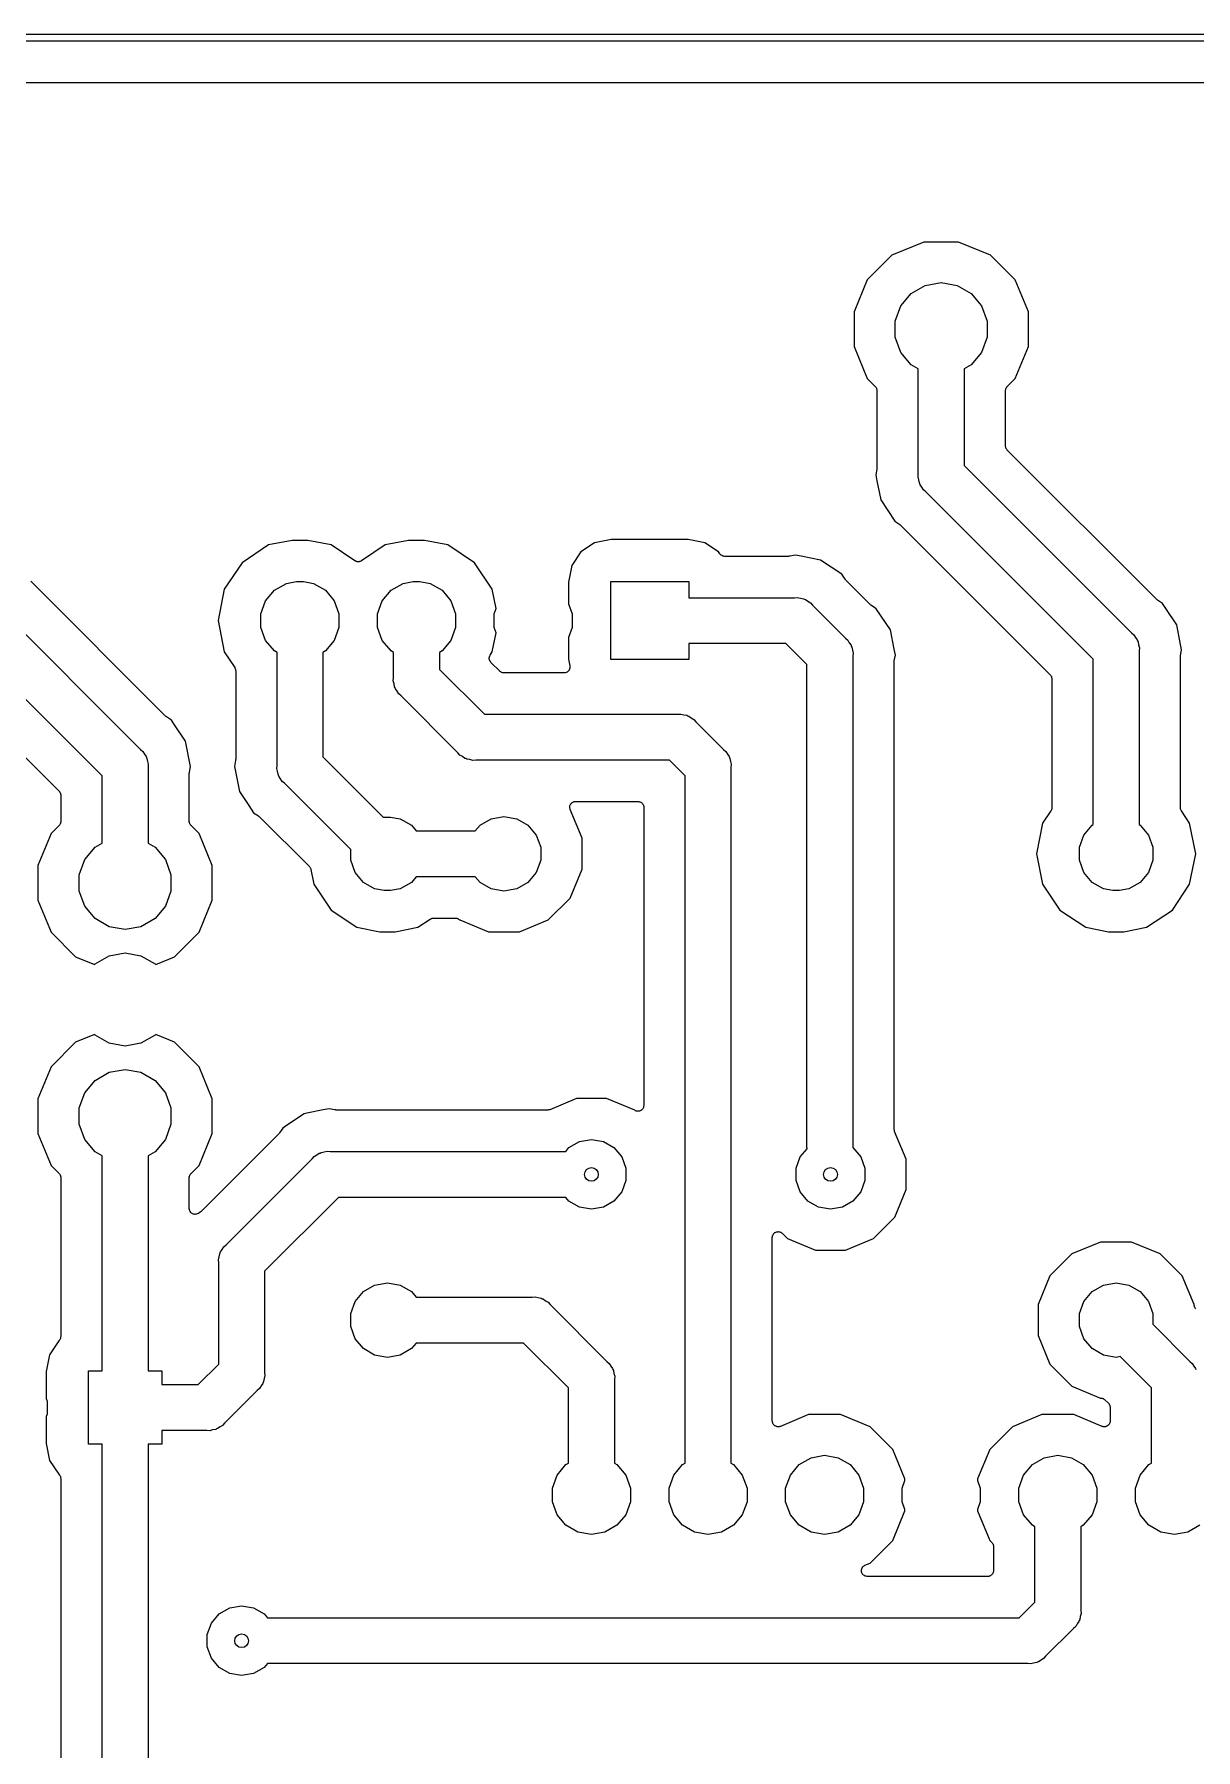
# Model space of a CAD drawing. Extents: x 110 to 212, y -130 to 15.
# Drawn here: x 159.31 to 184.61, y -21.91 to 15.46 of the extents above; entities that cross this region are included whole.
import ezdxf

# ---------------------------------------------------------------- set-up
doc = ezdxf.new("R2010")
doc.units = 0
doc.header["$MEASUREMENT"] = 0
doc.layers.add('BLACK', color=7, linetype='CONTINUOUS')

msp = doc.modelspace()

# ---------------------------------------------------------------- linework, layer by layer
at = {"layer": 'BLACK', "linetype": 'Continuous'}
for p, q in [((110.484, 15.464), (212.025, 15.464)), ((211.991, 15.314), (110.566, 15.314)), ((116.082, 14.414), (210.964, 14.414)), ((178.693, 10.939), (177.995, 10.65)), ((179.449, 10.939), (178.693, 10.939)), ((180.147, 10.65), (179.449, 10.939)), ((177.995, 10.65), (177.46, 10.116)), ((180.682, 10.116), (180.147, 10.65)), ((177.46, 10.116), (177.171, 9.417)), ((180.971, 9.417), (180.682, 10.116)), ((178.192, 9.547), (178.418, 9.817)), ((178.418, 9.817), (178.724, 9.994)), ((178.724, 9.994), (179.071, 10.055)), ((179.071, 10.055), (179.418, 9.994)), ((179.418, 9.994), (179.724, 9.817)), ((179.724, 9.817), (179.95, 9.547)), ((177.171, 9.417), (177.171, 8.662)), ((178.071, 9.216), (178.192, 9.547)), ((179.95, 9.547), (180.071, 9.216)), ((180.971, 8.662), (180.971, 9.417)), ((178.071, 8.863), (178.071, 9.216)), ((180.071, 9.216), (180.071, 8.863)), ((177.171, 8.662), (177.46, 7.963)), ((178.192, 8.532), (178.071, 8.863)), ((180.071, 8.863), (179.95, 8.532)), ((180.682, 7.963), (180.971, 8.662)), ((178.418, 8.262), (178.192, 8.532)), ((178.571, 8.173), (178.418, 8.262)), ((179.724, 8.262), (179.571, 8.173)), ((179.95, 8.532), (179.724, 8.262)), ((177.46, 7.963), (177.634, 7.79)), ((178.571, 5.886), (178.571, 8.173)), ((179.571, 8.173), (179.571, 6.072)), ((180.508, 7.79), (180.682, 7.963)), ((177.634, 7.79), (177.637, 7.785)), ((177.637, 7.785), (177.641, 7.781)), ((177.641, 7.781), (177.65, 7.767)), ((177.65, 7.767), (177.659, 7.754)), ((177.659, 7.754), (177.661, 7.748)), ((177.661, 7.748), (177.663, 7.743)), ((177.663, 7.743), (177.666, 7.727)), ((177.666, 7.727), (177.671, 7.711)), ((177.671, 7.711), (177.67, 7.705)), ((177.67, 7.705), (177.671, 7.7)), ((177.671, 7.7), (177.671, 6.015)), ((180.471, 7.711), (180.476, 7.727)), ((180.472, 7.705), (180.471, 7.711)), ((180.471, 7.7), (180.472, 7.705)), ((180.471, 6.497), (180.471, 7.7)), ((180.476, 7.727), (180.479, 7.743)), ((180.479, 7.743), (180.481, 7.748)), ((180.481, 7.748), (180.483, 7.754)), ((180.483, 7.754), (180.492, 7.767)), ((180.492, 7.767), (180.501, 7.781)), ((180.501, 7.781), (180.505, 7.785)), ((180.505, 7.785), (180.508, 7.79)), ((180.472, 6.491), (180.471, 6.497)), ((180.471, 6.486), (180.472, 6.491)), ((180.476, 6.47), (180.471, 6.486)), ((180.479, 6.454), (180.476, 6.47)), ((180.481, 6.449), (180.479, 6.454)), ((180.483, 6.443), (180.481, 6.449)), ((180.492, 6.43), (180.483, 6.443)), ((180.501, 6.415), (180.492, 6.43)), ((180.505, 6.412), (180.501, 6.415)), ((180.508, 6.407), (180.505, 6.412)), ((183.765, 3.151), (180.508, 6.407)), ((177.669, 5.99), (177.644, 5.864)), ((177.671, 6.015), (177.669, 6.003)), ((177.669, 6.003), (177.669, 5.99)), ((179.571, 6.072), (183.219, 2.423)), ((177.644, 5.864), (177.669, 5.739)), ((177.669, 5.739), (177.669, 5.739)), ((177.669, 5.739), (177.752, 5.318)), ((178.565, 5.82), (178.571, 5.886)), ((178.582, 5.756), (178.565, 5.82)), ((178.594, 5.691), (178.582, 5.756)), ((178.605, 5.671), (178.594, 5.691)), ((178.611, 5.65), (178.605, 5.671)), ((178.649, 5.596), (178.611, 5.65)), ((177.752, 5.318), (178.062, 4.855)), ((178.682, 5.538), (178.649, 5.596)), ((178.733, 5.495), (178.682, 5.538)), ((182.381, 1.847), (178.733, 5.495)), ((178.062, 4.855), (178.168, 4.784)), ((178.168, 4.784), (178.177, 4.775)), ((178.177, 4.775), (178.187, 4.768)), ((178.187, 4.768), (181.444, 1.512)), ((164.418, 4.338), (163.839, 3.951)), ((164.929, 4.439), (164.418, 4.338)), ((165.273, 4.439), (164.929, 4.439)), ((165.784, 4.338), (165.273, 4.439)), ((166.3, 3.993), (165.784, 4.338)), ((166.958, 4.338), (166.442, 3.993)), ((167.469, 4.439), (166.958, 4.338)), ((167.813, 4.439), (167.469, 4.439)), ((168.324, 4.338), (167.813, 4.439)), ((168.903, 3.951), (168.324, 4.338)), ((171.222, 4.188), (171.023, 3.891)), ((171.52, 4.387), (171.222, 4.188)), ((171.884, 4.46), (171.52, 4.387)), ((173.558, 4.46), (171.884, 4.46)), ((173.922, 4.387), (173.558, 4.46)), ((174.22, 4.188), (173.922, 4.387)), ((174.248, 4.146), (174.22, 4.188)), ((174.261, 4.133), (174.248, 4.146)), ((174.272, 4.119), (174.261, 4.133)), ((174.276, 4.117), (174.272, 4.119)), ((174.279, 4.114), (174.276, 4.117)), ((174.295, 4.106), (174.279, 4.114)), ((175.896, 4.117), (175.77, 4.092)), ((176.022, 4.092), (175.896, 4.117)), ((163.839, 3.951), (163.453, 3.372)), ((166.308, 3.989), (166.3, 3.993)), ((166.315, 3.984), (166.308, 3.989)), ((166.328, 3.981), (166.315, 3.984)), ((166.341, 3.975), (166.328, 3.981)), ((166.349, 3.974), (166.341, 3.975)), ((166.357, 3.972), (166.349, 3.974)), ((166.371, 3.973), (166.357, 3.972)), ((166.385, 3.972), (166.371, 3.973)), ((166.393, 3.974), (166.385, 3.972)), ((166.401, 3.975), (166.393, 3.974)), ((166.414, 3.981), (166.401, 3.975)), ((166.427, 3.984), (166.414, 3.981)), ((166.434, 3.989), (166.427, 3.984)), ((166.442, 3.993), (166.434, 3.989)), ((169.289, 3.372), (168.903, 3.951)), ((171.023, 3.891), (170.951, 3.527)), ((174.31, 4.097), (174.295, 4.106)), ((174.315, 4.096), (174.31, 4.097)), ((174.318, 4.095), (174.315, 4.096)), ((174.336, 4.093), (174.318, 4.095)), ((174.354, 4.089), (174.336, 4.093)), ((175.746, 4.089), (174.354, 4.089)), ((175.758, 4.092), (175.746, 4.089)), ((175.77, 4.092), (175.758, 4.092)), ((176.442, 4.008), (176.022, 4.092)), ((176.022, 4.092), (176.022, 4.092)), ((176.905, 3.699), (176.442, 4.008)), ((162.175, 0.611), (159.238, 3.547)), ((163.453, 3.372), (163.317, 2.689)), ((164.546, 3.351), (164.806, 3.501)), ((164.806, 3.501), (165.027, 3.539)), ((165.027, 3.539), (165.175, 3.539)), ((165.175, 3.539), (165.396, 3.501)), ((165.396, 3.501), (165.656, 3.351)), ((167.086, 3.351), (167.346, 3.501)), ((167.346, 3.501), (167.567, 3.539)), ((167.567, 3.539), (167.715, 3.539)), ((167.715, 3.539), (167.936, 3.501)), ((167.936, 3.501), (168.196, 3.351)), ((169.373, 2.954), (169.289, 3.372)), ((170.951, 3.527), (170.951, 3.059)), ((171.871, 1.839), (171.871, 3.539)), ((171.871, 3.539), (173.571, 3.539)), ((173.571, 3.539), (173.571, 3.189)), ((176.977, 3.592), (176.905, 3.699)), ((176.985, 3.583), (176.977, 3.592)), ((176.992, 3.573), (176.985, 3.583)), ((177.53, 3.036), (176.992, 3.573)), ((158.281, 3.232), (161.629, -0.117)), ((164.251, 2.839), (164.354, 3.121)), ((164.354, 3.121), (164.546, 3.351)), ((165.656, 3.351), (165.848, 3.121)), ((165.848, 3.121), (165.951, 2.839)), ((166.791, 2.839), (166.894, 3.121)), ((166.894, 3.121), (167.086, 3.351)), ((168.196, 3.351), (168.388, 3.121)), ((168.388, 3.121), (168.491, 2.839)), ((170.951, 3.059), (171.031, 2.839)), ((173.571, 3.189), (175.874, 3.189)), ((175.874, 3.189), (175.94, 3.195)), ((175.94, 3.195), (176.004, 3.178)), ((176.004, 3.178), (176.07, 3.167)), ((176.07, 3.167), (176.089, 3.155)), ((176.089, 3.155), (176.111, 3.15)), ((176.111, 3.15), (176.165, 3.112)), ((176.165, 3.112), (176.222, 3.078)), ((176.222, 3.078), (176.265, 3.028)), ((176.265, 3.028), (176.984, 2.308)), ((177.54, 3.029), (177.53, 3.036)), ((177.549, 3.02), (177.54, 3.029)), ((177.655, 2.949), (177.549, 3.02)), ((183.775, 3.144), (183.765, 3.151)), ((183.784, 3.135), (183.775, 3.144)), ((183.89, 3.064), (183.784, 3.135)), ((183.961, 2.957), (183.89, 3.064)), ((163.317, 2.689), (163.453, 2.007)), ((164.251, 2.54), (164.251, 2.839)), ((165.951, 2.839), (165.951, 2.54)), ((166.791, 2.54), (166.791, 2.839)), ((168.491, 2.839), (168.491, 2.54)), ((169.331, 2.839), (169.373, 2.954)), ((169.331, 2.54), (169.331, 2.839)), ((171.031, 2.839), (171.031, 2.54)), ((177.965, 2.486), (177.655, 2.949)), ((184.2, 2.601), (183.961, 2.957)), ((160.791, -0.693), (157.574, 2.524)), ((164.354, 2.258), (164.251, 2.54)), ((164.546, 2.028), (164.354, 2.258)), ((165.848, 2.258), (165.656, 2.028)), ((165.951, 2.54), (165.848, 2.258)), ((166.894, 2.258), (166.791, 2.54)), ((167.086, 2.028), (166.894, 2.258)), ((168.388, 2.258), (168.196, 2.028)), ((168.491, 2.54), (168.388, 2.258)), ((169.289, 2.007), (169.373, 2.425)), ((169.373, 2.425), (169.331, 2.54)), ((171.031, 2.54), (170.951, 2.319)), ((170.951, 2.319), (170.951, 1.852)), ((176.984, 2.308), (177.035, 2.266)), ((177.035, 2.266), (177.068, 2.208)), ((178.048, 2.065), (177.965, 2.486)), ((183.219, 2.423), (183.27, 2.381)), ((183.27, 2.381), (183.303, 2.323)), ((183.303, 2.323), (183.341, 2.269)), ((183.341, 2.269), (183.347, 2.247)), ((183.347, 2.247), (183.358, 2.228)), ((184.308, 2.054), (184.2, 2.601)), ((163.453, 2.007), (163.68, 1.667)), ((164.601, 1.997), (164.546, 2.028)), ((164.601, -0.464), (164.601, 1.997)), ((165.656, 2.028), (165.601, 1.997)), ((165.601, 1.997), (165.601, -0.278)), ((167.141, 1.997), (167.086, 2.028)), ((167.141, 1.441), (167.141, 1.997)), ((168.196, 2.028), (168.141, 1.997)), ((168.141, 1.997), (168.141, 1.627)), ((169.224, 1.858), (169.226, 1.879)), ((169.226, 1.879), (169.227, 1.9)), ((169.227, 1.9), (169.228, 1.901)), ((169.228, 1.902), (169.237, 1.921)), ((169.228, 1.901), (169.228, 1.902)), ((169.237, 1.921), (169.245, 1.94)), ((169.245, 1.94), (169.289, 2.007)), ((175.689, 2.189), (173.571, 2.189)), ((173.571, 2.189), (173.571, 1.839)), ((176.146, 1.732), (175.689, 2.189)), ((177.068, 2.208), (177.106, 2.154)), ((177.106, 2.154), (177.112, 2.132)), ((177.112, 2.132), (177.123, 2.113)), ((177.123, 2.113), (177.135, 2.048)), ((177.135, 2.048), (177.152, 1.984)), ((177.152, 1.984), (177.146, 1.918)), ((177.146, 1.918), (177.146, -8.748)), ((178.073, 1.939), (178.048, 2.065)), ((178.048, 2.065), (178.048, 2.065)), ((178.048, 1.814), (178.073, 1.939)), ((183.358, 2.228), (183.37, 2.163)), ((183.37, 2.163), (183.387, 2.099)), ((183.387, 2.099), (183.381, 2.033)), ((183.381, 2.033), (183.381, -1.755)), ((184.281, 1.904), (184.283, 1.916)), ((184.281, -1.387), (184.281, 1.904)), ((184.283, 1.929), (184.308, 2.054)), ((184.283, 1.916), (184.283, 1.929)), ((157.258, 1.567), (159.854, -1.028)), ((163.68, 1.667), (163.686, 1.653)), ((163.686, 1.653), (163.693, 1.64)), ((163.693, 1.64), (163.695, 1.633)), ((163.695, 1.633), (163.697, 1.626)), ((163.697, 1.626), (163.698, 1.611)), ((163.698, 1.611), (163.701, 1.596)), ((163.701, 1.596), (163.701, -0.335)), ((168.141, 1.627), (169.118, 0.649)), ((169.224, 1.857), (169.224, 1.858)), ((169.224, 1.856), (169.224, 1.857)), ((169.23, 1.836), (169.224, 1.856)), ((169.235, 1.816), (169.23, 1.836)), ((169.236, 1.815), (169.235, 1.816)), ((169.237, 1.813), (169.236, 1.815)), ((169.249, 1.797), (169.237, 1.813)), ((169.261, 1.78), (169.249, 1.797)), ((169.454, 1.587), (169.261, 1.78)), ((169.458, 1.583), (169.454, 1.587)), ((169.462, 1.579), (169.458, 1.583)), ((169.476, 1.571), (169.462, 1.579)), ((169.49, 1.561), (169.476, 1.571)), ((169.495, 1.56), (169.49, 1.561)), ((169.5, 1.557), (169.495, 1.56)), ((169.516, 1.554), (169.5, 1.557)), ((169.532, 1.55), (169.516, 1.554)), ((169.538, 1.55), (169.532, 1.55)), ((169.544, 1.549), (169.538, 1.55)), ((170.856, 1.549), (169.544, 1.549)), ((170.858, 1.55), (170.856, 1.549)), ((170.859, 1.549), (170.858, 1.55)), ((170.879, 1.554), (170.859, 1.549)), ((170.9, 1.557), (170.879, 1.554)), ((170.901, 1.558), (170.9, 1.557)), ((170.902, 1.558), (170.901, 1.558)), ((170.92, 1.569), (170.902, 1.558)), ((170.938, 1.579), (170.92, 1.569)), ((170.939, 1.58), (170.938, 1.579)), ((170.94, 1.581), (170.939, 1.58)), ((170.953, 1.597), (170.94, 1.581)), ((170.951, 1.852), (170.981, 1.701)), ((170.966, 1.613), (170.953, 1.597)), ((170.967, 1.614), (170.966, 1.613)), ((170.968, 1.615), (170.967, 1.614)), ((170.974, 1.635), (170.968, 1.615)), ((170.981, 1.654), (170.974, 1.635)), ((170.981, 1.701), (170.981, 1.7)), ((170.981, 1.7), (170.981, 1.699)), ((170.981, 1.699), (170.981, 1.678)), ((170.981, 1.678), (170.982, 1.657)), ((170.982, 1.657), (170.981, 1.656)), ((170.981, 1.656), (170.981, 1.654)), ((173.571, 1.839), (171.871, 1.839)), ((176.146, -8.714), (176.146, 1.732)), ((178.046, 1.789), (178.048, 1.801)), ((178.046, -8.39), (178.046, 1.789)), ((178.048, 1.801), (178.048, 1.814)), ((181.444, 1.512), (181.447, 1.507)), ((181.447, 1.507), (181.451, 1.504)), ((181.451, 1.504), (181.46, 1.489)), ((182.381, -1.755), (182.381, 1.847)), ((167.135, 1.375), (167.141, 1.441)), ((167.152, 1.311), (167.135, 1.375)), ((167.164, 1.246), (167.152, 1.311)), ((167.175, 1.226), (167.164, 1.246)), ((167.181, 1.205), (167.175, 1.226)), ((167.219, 1.151), (167.181, 1.205)), ((167.252, 1.093), (167.219, 1.151)), ((181.46, 1.489), (181.469, 1.476)), ((181.469, 1.476), (181.471, 1.47)), ((181.471, 1.47), (181.473, 1.465)), ((181.473, 1.465), (181.476, 1.449)), ((181.476, 1.449), (181.481, 1.433)), ((181.481, 1.433), (181.48, 1.427)), ((181.48, 1.427), (181.481, 1.422)), ((181.481, 1.422), (181.481, -1.387)), ((167.303, 1.05), (167.252, 1.093)), ((168.542, -0.189), (167.303, 1.05)), ((162.185, 0.604), (162.175, 0.611)), ((162.194, 0.595), (162.185, 0.604)), ((162.3, 0.524), (162.194, 0.595)), ((162.371, 0.417), (162.3, 0.524)), ((162.61, 0.061), (162.371, 0.417)), ((169.118, 0.649), (173.334, 0.649)), ((173.334, 0.649), (173.4, 0.655)), ((173.4, 0.655), (173.464, 0.638)), ((173.464, 0.638), (173.53, 0.627)), ((173.53, 0.627), (173.549, 0.615)), ((173.549, 0.615), (173.571, 0.61)), ((173.571, 0.61), (173.625, 0.572)), ((173.625, 0.572), (173.682, 0.538)), ((173.682, 0.538), (173.725, 0.488)), ((173.725, 0.488), (174.329, -0.117)), ((162.718, -0.486), (162.61, 0.061)), ((161.629, -0.117), (161.68, -0.159)), ((161.68, -0.159), (161.713, -0.217)), ((161.713, -0.217), (161.751, -0.271)), ((161.751, -0.271), (161.757, -0.293)), ((161.757, -0.293), (161.768, -0.312)), ((161.768, -0.312), (161.78, -0.377)), ((163.699, -0.36), (163.674, -0.486)), ((163.701, -0.335), (163.699, -0.347)), ((163.699, -0.347), (163.699, -0.36)), ((165.601, -0.278), (166.917, -1.594)), ((168.585, -0.239), (168.542, -0.189)), ((168.642, -0.273), (168.585, -0.239)), ((168.696, -0.311), (168.642, -0.273)), ((168.718, -0.316), (168.696, -0.311)), ((168.737, -0.328), (168.718, -0.316)), ((168.803, -0.339), (168.737, -0.328)), ((168.867, -0.356), (168.803, -0.339)), ((168.933, -0.351), (168.867, -0.356)), ((173.149, -0.351), (168.933, -0.351)), ((173.491, -0.693), (173.149, -0.351)), ((174.329, -0.117), (174.38, -0.159)), ((174.38, -0.159), (174.413, -0.217)), ((174.413, -0.217), (174.451, -0.271)), ((174.451, -0.271), (174.457, -0.293)), ((174.457, -0.293), (174.468, -0.312)), ((174.468, -0.312), (174.48, -0.377)), ((160.791, -2.16), (160.791, -0.693)), ((161.78, -0.377), (161.797, -0.441)), ((161.797, -0.441), (161.791, -0.507)), ((161.791, -0.507), (161.791, -2.16)), ((162.691, -0.636), (162.693, -0.624)), ((162.691, -1.686), (162.691, -0.636)), ((162.693, -0.611), (162.718, -0.486)), ((162.693, -0.624), (162.693, -0.611)), ((163.674, -0.486), (163.782, -1.032)), ((164.595, -0.53), (164.601, -0.464)), ((164.612, -0.594), (164.595, -0.53)), ((164.624, -0.659), (164.612, -0.594)), ((164.635, -0.679), (164.624, -0.659)), ((164.641, -0.7), (164.635, -0.679)), ((164.679, -0.754), (164.641, -0.7)), ((173.491, -1.712), (173.491, -0.693)), ((174.48, -0.377), (174.497, -0.441)), ((174.497, -0.441), (174.491, -0.507)), ((174.491, -0.507), (174.491, -15.668)), ((159.854, -1.028), (159.857, -1.033)), ((159.857, -1.033), (159.861, -1.036)), ((159.861, -1.036), (159.87, -1.051)), ((159.87, -1.051), (159.879, -1.064)), ((159.879, -1.064), (159.881, -1.07)), ((159.881, -1.07), (159.883, -1.075)), ((159.883, -1.075), (159.886, -1.091)), ((159.886, -1.091), (159.891, -1.107)), ((159.891, -1.107), (159.89, -1.113)), ((159.89, -1.113), (159.891, -1.118)), ((159.891, -1.118), (159.891, -1.686)), ((163.782, -1.032), (163.986, -1.337)), ((164.712, -0.812), (164.679, -0.754)), ((164.763, -0.855), (164.712, -0.812)), ((166.206, -2.298), (164.763, -0.855)), ((163.986, -1.337), (163.986, -1.337)), ((163.986, -1.337), (164.092, -1.495)), ((164.092, -1.495), (164.198, -1.566)), ((170.977, -1.383), (170.979, -1.369)), ((170.979, -1.391), (170.977, -1.383)), ((170.979, -1.355), (170.982, -1.348)), ((170.979, -1.369), (170.979, -1.355)), ((170.979, -1.4), (170.979, -1.391)), ((170.984, -1.413), (170.979, -1.4)), ((170.982, -1.348), (170.983, -1.339)), ((170.983, -1.339), (170.989, -1.327)), ((170.987, -1.426), (170.984, -1.413)), ((171.246, -2.052), (170.987, -1.426)), ((170.989, -1.327), (170.994, -1.314)), ((170.994, -1.314), (170.999, -1.308)), ((170.999, -1.308), (171.003, -1.3)), ((171.003, -1.3), (171.013, -1.291)), ((171.013, -1.291), (171.022, -1.28)), ((171.022, -1.28), (171.03, -1.276)), ((171.03, -1.276), (171.036, -1.27)), ((171.036, -1.27), (171.048, -1.265)), ((171.048, -1.265), (171.06, -1.258)), ((171.06, -1.258), (171.069, -1.257)), ((171.069, -1.257), (171.076, -1.254)), ((171.076, -1.254), (171.09, -1.253)), ((171.09, -1.253), (171.104, -1.251)), ((171.104, -1.251), (172.464, -1.251)), ((172.464, -1.251), (172.475, -1.252)), ((172.475, -1.252), (172.486, -1.252)), ((172.486, -1.252), (172.496, -1.256)), ((172.496, -1.256), (172.507, -1.258)), ((172.507, -1.258), (172.517, -1.264)), ((172.517, -1.264), (172.527, -1.268)), ((172.527, -1.268), (172.536, -1.275)), ((172.536, -1.275), (172.546, -1.28)), ((172.546, -1.28), (172.553, -1.289)), ((172.553, -1.289), (172.561, -1.296)), ((172.561, -1.296), (172.567, -1.306)), ((172.567, -1.306), (172.574, -1.314)), ((172.574, -1.314), (172.578, -1.324)), ((172.578, -1.324), (172.583, -1.334)), ((172.583, -1.334), (172.585, -1.345)), ((172.585, -1.345), (172.589, -1.355)), ((172.589, -1.355), (172.589, -1.367)), ((172.589, -1.367), (172.591, -1.378)), ((172.591, -1.378), (172.591, -7.875)), ((181.46, -1.458), (181.28, -1.727)), ((181.466, -1.444), (181.46, -1.458)), ((181.473, -1.431), (181.466, -1.444)), ((181.475, -1.424), (181.473, -1.431)), ((181.477, -1.418), (181.475, -1.424)), ((181.478, -1.402), (181.477, -1.418)), ((181.481, -1.387), (181.478, -1.402)), ((184.284, -1.402), (184.281, -1.387)), ((184.285, -1.418), (184.284, -1.402)), ((184.287, -1.424), (184.285, -1.418)), ((184.289, -1.431), (184.287, -1.424)), ((184.296, -1.444), (184.289, -1.431)), ((184.302, -1.458), (184.296, -1.444)), ((184.482, -1.727), (184.302, -1.458)), ((159.854, -1.776), (159.68, -1.949)), ((159.857, -1.771), (159.854, -1.776)), ((159.861, -1.768), (159.857, -1.771)), ((159.87, -1.753), (159.861, -1.768)), ((159.879, -1.74), (159.87, -1.753)), ((159.881, -1.734), (159.879, -1.74)), ((159.883, -1.729), (159.881, -1.734)), ((159.886, -1.713), (159.883, -1.729)), ((159.891, -1.697), (159.886, -1.713)), ((159.891, -1.686), (159.89, -1.691)), ((159.89, -1.691), (159.891, -1.697)), ((162.692, -1.691), (162.691, -1.686)), ((162.691, -1.697), (162.692, -1.691)), ((162.696, -1.713), (162.691, -1.697)), ((162.699, -1.729), (162.696, -1.713)), ((162.701, -1.734), (162.699, -1.729)), ((162.703, -1.74), (162.701, -1.734)), ((162.712, -1.753), (162.703, -1.74)), ((162.721, -1.768), (162.712, -1.753)), ((162.725, -1.771), (162.721, -1.768)), ((162.728, -1.776), (162.725, -1.771)), ((162.902, -1.949), (162.728, -1.776)), ((164.198, -1.566), (164.207, -1.575)), ((164.207, -1.575), (164.217, -1.582)), ((164.217, -1.582), (165.307, -2.671)), ((166.917, -1.594), (166.936, -1.591)), ((166.936, -1.591), (167.076, -1.591)), ((167.076, -1.591), (167.284, -1.627)), ((167.284, -1.627), (167.528, -1.768)), ((167.528, -1.768), (167.631, -1.891)), ((168.921, -1.891), (169.024, -1.768)), ((169.024, -1.768), (169.268, -1.627)), ((169.268, -1.627), (169.546, -1.578)), ((169.546, -1.578), (169.824, -1.627)), ((169.824, -1.627), (170.068, -1.768)), ((170.068, -1.768), (170.25, -1.984)), ((173.491, -15.668), (173.491, -1.712)), ((173.491, -1.712), (173.491, -1.712)), ((181.28, -1.727), (181.148, -2.391)), ((182.177, -1.984), (182.359, -1.768)), ((182.359, -1.768), (182.381, -1.755)), ((183.381, -1.755), (183.403, -1.768)), ((183.403, -1.768), (183.585, -1.984)), ((184.614, -2.391), (184.482, -1.727)), ((159.68, -1.949), (159.391, -2.648)), ((160.638, -2.248), (160.791, -2.16)), ((161.791, -2.16), (161.944, -2.248)), ((163.191, -2.648), (162.902, -1.949)), ((167.631, -1.891), (168.921, -1.891)), ((170.25, -1.984), (170.346, -2.249)), ((171.246, -2.729), (171.246, -2.052)), ((182.081, -2.249), (182.177, -1.984)), ((183.585, -1.984), (183.681, -2.249)), ((160.291, -2.849), (160.412, -2.518)), ((160.412, -2.518), (160.638, -2.248)), ((161.944, -2.248), (162.17, -2.518)), ((162.17, -2.518), (162.291, -2.849)), ((166.206, -2.532), (166.206, -2.298)), ((166.302, -2.797), (166.206, -2.532)), ((170.346, -2.532), (170.25, -2.797)), ((170.346, -2.249), (170.346, -2.532)), ((181.148, -2.391), (181.28, -3.054)), ((182.081, -2.532), (182.081, -2.249)), ((182.177, -2.797), (182.081, -2.532)), ((183.681, -2.532), (183.585, -2.797)), ((183.681, -2.249), (183.681, -2.532)), ((184.482, -3.054), (184.614, -2.391)), ((159.391, -2.648), (159.391, -3.403)), ((160.291, -3.202), (160.291, -2.849)), ((162.291, -2.849), (162.291, -3.202)), ((163.191, -3.403), (163.191, -2.648)), ((165.307, -2.671), (165.315, -2.684)), ((165.315, -2.684), (165.325, -2.695)), ((165.325, -2.695), (165.328, -2.702)), ((165.328, -2.702), (165.332, -2.707)), ((165.332, -2.707), (165.336, -2.722)), ((165.336, -2.722), (165.341, -2.736)), ((165.341, -2.736), (165.405, -3.054)), ((166.484, -3.013), (166.302, -2.797)), ((167.631, -2.891), (167.528, -3.013)), ((168.921, -2.891), (167.631, -2.891)), ((169.024, -3.013), (168.921, -2.891)), ((170.25, -2.797), (170.068, -3.013)), ((170.987, -3.354), (171.246, -2.729)), ((182.359, -3.013), (182.177, -2.797)), ((183.585, -2.797), (183.403, -3.013)), ((160.412, -3.533), (160.291, -3.202)), ((162.291, -3.202), (162.17, -3.533)), ((165.405, -3.054), (165.78, -3.616)), ((166.728, -3.154), (166.484, -3.013)), ((166.936, -3.191), (166.728, -3.154)), ((167.076, -3.191), (166.936, -3.191)), ((167.284, -3.154), (167.076, -3.191)), ((167.528, -3.013), (167.284, -3.154)), ((169.268, -3.154), (169.024, -3.013)), ((169.546, -3.203), (169.268, -3.154)), ((169.824, -3.154), (169.546, -3.203)), ((170.068, -3.013), (169.824, -3.154)), ((170.509, -3.832), (170.987, -3.354)), ((181.28, -3.054), (181.655, -3.616)), ((182.603, -3.154), (182.359, -3.013)), ((182.811, -3.191), (182.603, -3.154)), ((182.951, -3.191), (182.811, -3.191)), ((183.159, -3.154), (182.951, -3.191)), ((183.403, -3.013), (183.159, -3.154)), ((184.107, -3.616), (184.482, -3.054)), ((159.391, -3.403), (159.68, -4.102)), ((160.638, -3.803), (160.412, -3.533)), ((162.17, -3.533), (161.944, -3.803)), ((162.902, -4.102), (163.191, -3.403)), ((165.78, -3.616), (166.343, -3.992)), ((181.655, -3.616), (182.218, -3.992)), ((183.544, -3.992), (184.107, -3.616)), ((159.68, -4.102), (160.215, -4.636)), ((160.944, -3.98), (160.638, -3.803)), ((161.291, -4.041), (160.944, -3.98)), ((161.638, -3.98), (161.291, -4.041)), ((161.944, -3.803), (161.638, -3.98)), ((162.367, -4.636), (162.902, -4.102)), ((166.343, -3.992), (166.839, -4.091)), ((166.839, -4.091), (167.173, -4.091)), ((167.173, -4.091), (167.669, -3.992)), ((167.669, -3.992), (167.939, -3.812)), ((167.939, -3.812), (167.953, -3.806)), ((167.953, -3.806), (167.966, -3.798)), ((167.966, -3.798), (167.973, -3.797)), ((167.973, -3.797), (167.979, -3.794)), ((167.979, -3.794), (167.994, -3.793)), ((167.994, -3.793), (168.009, -3.791)), ((168.009, -3.791), (168.489, -3.791)), ((168.489, -3.791), (168.495, -3.792)), ((168.495, -3.792), (168.5, -3.791)), ((168.5, -3.791), (168.516, -3.795)), ((168.516, -3.795), (168.533, -3.798)), ((168.533, -3.798), (168.538, -3.801)), ((168.538, -3.801), (168.543, -3.802)), ((168.543, -3.802), (168.556, -3.812)), ((168.556, -3.812), (168.571, -3.82)), ((168.571, -3.82), (168.574, -3.825)), ((168.574, -3.825), (168.579, -3.828)), ((168.579, -3.828), (168.583, -3.832)), ((168.583, -3.832), (169.208, -4.091)), ((169.208, -4.091), (169.884, -4.091)), ((169.884, -4.091), (170.509, -3.832)), ((182.218, -3.992), (182.714, -4.091)), ((182.714, -4.091), (183.048, -4.091)), ((183.048, -4.091), (183.544, -3.992)), ((160.215, -4.636), (160.623, -4.806)), ((160.623, -4.806), (160.638, -4.788)), ((160.638, -4.788), (160.944, -4.611)), ((160.944, -4.611), (161.291, -4.55)), ((161.291, -4.55), (161.638, -4.611)), ((161.638, -4.611), (161.944, -4.788)), ((161.944, -4.788), (161.959, -4.806)), ((161.959, -4.806), (162.367, -4.636)), ((160.623, -6.326), (160.215, -6.495)), ((160.638, -6.343), (160.623, -6.326)), ((160.944, -6.52), (160.638, -6.343)), ((161.944, -6.343), (161.638, -6.52)), ((161.959, -6.326), (161.944, -6.343)), ((162.367, -6.495), (161.959, -6.326)), ((160.215, -6.495), (159.68, -7.029)), ((161.291, -6.581), (160.944, -6.52)), ((161.638, -6.52), (161.291, -6.581)), ((162.902, -7.029), (162.367, -6.495)), ((159.68, -7.029), (159.391, -7.728)), ((160.944, -7.151), (161.291, -7.09)), ((161.291, -7.09), (161.638, -7.151)), ((163.191, -7.728), (162.902, -7.029)), ((160.412, -7.598), (160.638, -7.328)), ((160.638, -7.328), (160.944, -7.151)), ((161.638, -7.151), (161.944, -7.328)), ((161.944, -7.328), (162.17, -7.598)), ((159.391, -7.728), (159.391, -8.483)), ((160.291, -7.929), (160.412, -7.598)), ((162.17, -7.598), (162.291, -7.929)), ((163.191, -8.483), (163.191, -7.728)), ((171.123, -7.726), (170.543, -7.966)), ((171.779, -7.726), (171.123, -7.726)), ((172.394, -7.98), (171.779, -7.726)), ((160.291, -8.282), (160.291, -7.929)), ((162.291, -7.929), (162.291, -8.282)), ((165.19, -8.057), (164.833, -8.295)), ((165.248, -8.045), (165.19, -8.057)), ((165.61, -7.973), (165.248, -8.045)), ((165.736, -7.948), (165.61, -7.973)), ((165.61, -7.973), (165.61, -7.973)), ((165.862, -7.973), (165.736, -7.948)), ((165.874, -7.973), (165.862, -7.973)), ((165.886, -7.976), (165.874, -7.973)), ((170.494, -7.976), (165.886, -7.976)), ((170.497, -7.975), (170.494, -7.976)), ((170.5, -7.975), (170.497, -7.975)), ((170.518, -7.971), (170.5, -7.975)), ((170.537, -7.968), (170.518, -7.971)), ((170.54, -7.966), (170.537, -7.968)), ((170.543, -7.966), (170.54, -7.966)), ((172.4, -7.985), (172.394, -7.98)), ((172.406, -7.987), (172.4, -7.985)), ((172.41, -7.991), (172.406, -7.987)), ((172.426, -7.995), (172.41, -7.991)), ((172.442, -8.001), (172.426, -7.995)), ((172.448, -8.001), (172.442, -8.001)), ((172.453, -8.002), (172.448, -8.001)), ((172.469, -8.001), (172.453, -8.002)), ((172.486, -8.001), (172.469, -8.001)), ((172.491, -7.999), (172.486, -8.001)), ((172.497, -7.998), (172.491, -7.999)), ((172.512, -7.991), (172.497, -7.998)), ((172.527, -7.985), (172.512, -7.991)), ((172.532, -7.982), (172.527, -7.985)), ((172.537, -7.98), (172.532, -7.982)), ((172.549, -7.968), (172.537, -7.98)), ((172.561, -7.957), (172.549, -7.968)), ((172.564, -7.952), (172.561, -7.957)), ((172.568, -7.948), (172.564, -7.952)), ((172.575, -7.933), (172.568, -7.948)), ((172.583, -7.919), (172.575, -7.933)), ((172.584, -7.913), (172.583, -7.919)), ((172.587, -7.908), (172.584, -7.913)), ((172.588, -7.892), (172.587, -7.908)), ((172.591, -7.875), (172.588, -7.892)), ((159.391, -8.483), (159.68, -9.182)), ((160.412, -8.613), (160.291, -8.282)), ((162.291, -8.282), (162.17, -8.613)), ((162.902, -9.182), (163.191, -8.483)), ((164.64, -8.492), (162.947, -10.184)), ((164.647, -8.482), (164.64, -8.492)), ((164.656, -8.473), (164.647, -8.482)), ((164.727, -8.366), (164.656, -8.473)), ((164.833, -8.295), (164.727, -8.366)), ((164.833, -8.295), (164.833, -8.295)), ((178.046, -8.392), (178.046, -8.39)), ((178.046, -8.395), (178.046, -8.392)), ((178.05, -8.414), (178.046, -8.395)), ((178.054, -8.433), (178.05, -8.414)), ((178.055, -8.435), (178.054, -8.433)), ((178.056, -8.438), (178.055, -8.435)), ((178.308, -9.047), (178.056, -8.438)), ((160.638, -8.883), (160.412, -8.613)), ((160.791, -8.972), (160.638, -8.883)), ((161.944, -8.883), (161.791, -8.972)), ((162.17, -8.613), (161.944, -8.883)), ((165.41, -8.987), (165.467, -8.953)), ((165.467, -8.953), (165.521, -8.915)), ((165.521, -8.915), (165.543, -8.91)), ((165.543, -8.91), (165.562, -8.898)), ((165.562, -8.898), (165.628, -8.887)), ((165.628, -8.887), (165.692, -8.87)), ((165.692, -8.87), (165.758, -8.876)), ((165.758, -8.876), (170.891, -8.876)), ((170.891, -8.876), (170.961, -8.792)), ((170.961, -8.792), (171.191, -8.66)), ((171.191, -8.66), (171.451, -8.614)), ((171.451, -8.614), (171.711, -8.66)), ((171.711, -8.66), (171.941, -8.792)), ((171.941, -8.792), (172.111, -8.995)), ((175.998, -8.995), (176.147, -8.818)), ((176.145, -8.718), (176.146, -8.714)), ((176.146, -8.757), (176.145, -8.718)), ((176.146, -8.796), (176.146, -8.757)), ((176.147, -8.801), (176.146, -8.796)), ((176.147, -8.818), (176.147, -8.801)), ((177.146, -8.748), (177.147, -8.792)), ((177.147, -8.792), (177.148, -8.792)), ((177.148, -8.792), (177.318, -8.995)), ((159.68, -9.182), (159.854, -9.355)), ((160.791, -13.656), (160.791, -8.972)), ((161.791, -8.972), (161.791, -13.656)), ((162.728, -9.355), (162.902, -9.182)), ((163.493, -10.912), (165.367, -9.037)), ((165.367, -9.037), (165.41, -8.987)), ((172.111, -8.995), (172.201, -9.243)), ((172.201, -9.243), (172.201, -9.508)), ((175.908, -9.243), (175.998, -8.995)), ((175.908, -9.508), (175.908, -9.243)), ((177.318, -8.995), (177.408, -9.243)), ((177.408, -9.243), (177.408, -9.508)), ((178.308, -9.704), (178.308, -9.047)), ((159.854, -9.355), (159.857, -9.36)), ((159.857, -9.36), (159.861, -9.364)), ((159.861, -9.364), (159.87, -9.378)), ((159.87, -9.378), (159.879, -9.391)), ((159.879, -9.391), (159.881, -9.397)), ((159.881, -9.397), (159.883, -9.402)), ((159.883, -9.402), (159.886, -9.418)), ((159.886, -9.418), (159.891, -9.434)), ((159.891, -9.434), (159.89, -9.44)), ((159.89, -9.44), (159.891, -9.445)), ((159.891, -9.445), (159.891, -12.906)), ((162.691, -9.434), (162.696, -9.418)), ((162.692, -9.44), (162.691, -9.434)), ((162.691, -9.445), (162.692, -9.44)), ((162.691, -10.121), (162.691, -9.445)), ((162.696, -9.418), (162.699, -9.402)), ((162.699, -9.402), (162.701, -9.397)), ((162.701, -9.397), (162.703, -9.391)), ((162.703, -9.391), (162.712, -9.378)), ((162.712, -9.378), (162.721, -9.364)), ((162.721, -9.364), (162.725, -9.36)), ((162.725, -9.36), (162.728, -9.355)), ((172.201, -9.508), (172.111, -9.756)), ((175.998, -9.756), (175.908, -9.508)), ((177.408, -9.508), (177.318, -9.756)), ((178.057, -10.31), (178.308, -9.704)), ((165.943, -9.876), (164.331, -11.488)), ((170.891, -9.876), (165.943, -9.876)), ((170.961, -9.959), (170.891, -9.876)), ((171.191, -10.091), (170.961, -9.959)), ((171.451, -10.137), (171.191, -10.091)), ((171.711, -10.091), (171.451, -10.137)), ((171.941, -9.959), (171.711, -10.091)), ((172.111, -9.756), (171.941, -9.959)), ((176.168, -9.959), (175.998, -9.756)), ((176.398, -10.091), (176.168, -9.959)), ((176.658, -10.137), (176.398, -10.091)), ((176.918, -10.091), (176.658, -10.137)), ((177.148, -9.959), (176.918, -10.091)), ((177.318, -9.756), (177.148, -9.959)), ((162.692, -10.125), (162.691, -10.121)), ((162.691, -10.129), (162.692, -10.125)), ((162.696, -10.147), (162.691, -10.129)), ((162.699, -10.164), (162.696, -10.147)), ((162.701, -10.168), (162.699, -10.164)), ((162.702, -10.172), (162.701, -10.168)), ((162.712, -10.187), (162.702, -10.172)), ((162.721, -10.203), (162.712, -10.187)), ((162.724, -10.205), (162.721, -10.203)), ((162.726, -10.209), (162.724, -10.205)), ((162.741, -10.219), (162.726, -10.209)), ((162.755, -10.231), (162.741, -10.219)), ((162.758, -10.232), (162.755, -10.231)), ((162.762, -10.235), (162.758, -10.232)), ((162.779, -10.24), (162.762, -10.235)), ((162.796, -10.246), (162.779, -10.24)), ((162.8, -10.246), (162.796, -10.246)), ((162.804, -10.247), (162.8, -10.246)), ((162.822, -10.246), (162.804, -10.247)), ((162.84, -10.246), (162.822, -10.246)), ((162.844, -10.245), (162.84, -10.246)), ((162.848, -10.244), (162.844, -10.245)), ((162.865, -10.237), (162.848, -10.244)), ((162.881, -10.231), (162.865, -10.237)), ((162.885, -10.228), (162.881, -10.231)), ((162.889, -10.227), (162.885, -10.228)), ((162.928, -10.2), (162.889, -10.227)), ((162.937, -10.191), (162.928, -10.2)), ((162.947, -10.184), (162.937, -10.191)), ((177.593, -10.774), (178.057, -10.31)), ((175.391, -10.749), (175.394, -10.732)), ((175.391, -14.748), (175.391, -10.749)), ((175.394, -10.732), (175.395, -10.716)), ((175.395, -10.716), (175.398, -10.711)), ((175.398, -10.711), (175.399, -10.705)), ((175.399, -10.705), (175.407, -10.691)), ((175.407, -10.691), (175.414, -10.676)), ((175.414, -10.676), (175.418, -10.672)), ((175.418, -10.672), (175.421, -10.667)), ((175.421, -10.667), (175.433, -10.656)), ((175.433, -10.656), (175.445, -10.645)), ((175.445, -10.645), (175.45, -10.642)), ((175.45, -10.642), (175.454, -10.639)), ((175.454, -10.639), (175.47, -10.633)), ((175.47, -10.633), (175.485, -10.626)), ((175.485, -10.626), (175.491, -10.625)), ((175.491, -10.625), (175.496, -10.624)), ((175.496, -10.624), (175.513, -10.624)), ((175.513, -10.624), (175.529, -10.622)), ((175.529, -10.622), (175.534, -10.624)), ((175.534, -10.624), (175.54, -10.624)), ((175.54, -10.624), (175.556, -10.629)), ((175.556, -10.629), (175.572, -10.634)), ((175.572, -10.634), (175.576, -10.637)), ((175.576, -10.637), (175.582, -10.639)), ((175.582, -10.639), (175.594, -10.649)), ((175.594, -10.649), (175.608, -10.659)), ((175.608, -10.659), (175.723, -10.774)), ((175.723, -10.774), (176.33, -11.026)), ((176.986, -11.026), (177.593, -10.774)), ((163.325, -11.236), (163.342, -11.172)), ((163.342, -11.172), (163.354, -11.107)), ((163.354, -11.107), (163.365, -11.088)), ((163.365, -11.088), (163.371, -11.066)), ((163.371, -11.066), (163.409, -11.012)), ((163.409, -11.012), (163.442, -10.954)), ((163.442, -10.954), (163.493, -10.912)), ((176.33, -11.026), (176.986, -11.026)), ((181.918, -11.109), (181.44, -11.588)), ((182.543, -10.851), (181.918, -11.109)), ((183.219, -10.851), (182.543, -10.851)), ((183.844, -11.109), (183.219, -10.851)), ((184.322, -11.588), (183.844, -11.109)), ((163.331, -11.302), (163.325, -11.236)), ((163.331, -13.508), (163.331, -11.302)), ((164.331, -11.488), (164.331, -13.694)), ((166.302, -12.144), (166.484, -11.928)), ((166.484, -11.928), (166.728, -11.787)), ((166.728, -11.787), (167.006, -11.738)), ((167.006, -11.738), (167.284, -11.787)), ((167.284, -11.787), (167.528, -11.928)), ((167.528, -11.928), (167.631, -12.051)), ((181.44, -11.588), (181.181, -12.212)), ((182.177, -12.144), (182.359, -11.928)), ((182.359, -11.928), (182.603, -11.787)), ((182.603, -11.787), (182.881, -11.738)), ((182.881, -11.738), (183.159, -11.787)), ((183.159, -11.787), (183.403, -11.928)), ((183.403, -11.928), (183.585, -12.144)), ((184.581, -12.212), (184.322, -11.588)), ((166.206, -12.409), (166.302, -12.144)), ((167.631, -12.051), (170.159, -12.051)), ((170.159, -12.051), (170.225, -12.045)), ((170.225, -12.045), (170.289, -12.062)), ((170.289, -12.062), (170.355, -12.073)), ((170.355, -12.073), (170.374, -12.085)), ((170.374, -12.085), (170.396, -12.09)), ((170.396, -12.09), (170.45, -12.128)), ((170.45, -12.128), (170.507, -12.162)), ((170.507, -12.162), (170.55, -12.212)), ((170.55, -12.212), (171.789, -13.452)), ((181.181, -12.212), (181.181, -12.889)), ((182.081, -12.409), (182.177, -12.144)), ((183.585, -12.144), (183.681, -12.409)), ((184.581, -12.218), (184.581, -12.212)), ((184.582, -12.224), (184.581, -12.218)), ((184.581, -12.229), (184.582, -12.224)), ((184.586, -12.245), (184.581, -12.229)), ((184.589, -12.261), (184.586, -12.245)), ((184.591, -12.266), (184.589, -12.261)), ((184.593, -12.272), (184.591, -12.266)), ((184.602, -12.285), (184.593, -12.272)), ((184.611, -12.3), (184.602, -12.285)), ((184.615, -12.303), (184.611, -12.3)), ((166.206, -12.692), (166.206, -12.409)), ((166.302, -12.957), (166.206, -12.692)), ((182.081, -12.692), (182.081, -12.409)), ((182.177, -12.957), (182.081, -12.692)), ((183.681, -12.409), (183.681, -12.643)), ((183.681, -12.643), (184.489, -13.452)), ((159.846, -13.001), (159.643, -13.304)), ((159.848, -12.999), (159.846, -13.001)), ((159.861, -12.988), (159.848, -12.999)), ((159.863, -12.984), (159.861, -12.988)), ((159.866, -12.981), (159.863, -12.984)), ((159.874, -12.965), (159.866, -12.981)), ((159.883, -12.95), (159.874, -12.965)), ((159.884, -12.945), (159.883, -12.95)), ((159.886, -12.942), (159.884, -12.945)), ((159.888, -12.924), (159.886, -12.942)), ((159.891, -12.906), (159.888, -12.924)), ((166.484, -13.173), (166.302, -12.957)), ((167.631, -13.051), (167.528, -13.173)), ((169.974, -13.051), (167.631, -13.051)), ((170.951, -14.028), (169.974, -13.051)), ((181.181, -12.889), (181.44, -13.514)), ((182.359, -13.173), (182.177, -12.957)), ((159.643, -13.304), (159.571, -13.668)), ((166.728, -13.314), (166.484, -13.173)), ((167.006, -13.363), (166.728, -13.314)), ((167.284, -13.314), (167.006, -13.363)), ((167.528, -13.173), (167.284, -13.314)), ((171.789, -13.452), (171.84, -13.494)), ((182.603, -13.314), (182.359, -13.173)), ((182.881, -13.363), (182.603, -13.314)), ((182.97, -13.347), (182.881, -13.363)), ((183.651, -14.028), (182.97, -13.347)), ((184.489, -13.452), (184.54, -13.494)), ((159.571, -13.668), (159.571, -14.259)), ((160.491, -15.256), (160.491, -13.656)), ((160.491, -13.656), (160.791, -13.656)), ((161.791, -13.656), (162.091, -13.656)), ((162.091, -13.656), (162.091, -13.956)), ((162.884, -13.956), (163.331, -13.508)), ((164.32, -13.824), (164.308, -13.889)), ((164.337, -13.76), (164.32, -13.824)), ((164.331, -13.694), (164.337, -13.76)), ((171.84, -13.494), (171.873, -13.552)), ((171.873, -13.552), (171.911, -13.606)), ((171.911, -13.606), (171.917, -13.628)), ((171.917, -13.628), (171.928, -13.647)), ((171.928, -13.647), (171.94, -13.712)), ((171.94, -13.712), (171.957, -13.776)), ((171.957, -13.776), (171.951, -13.842)), ((181.44, -13.514), (181.918, -13.992)), ((184.54, -13.494), (184.573, -13.552)), ((184.573, -13.552), (184.611, -13.606)), ((184.611, -13.606), (184.617, -13.628)), ((162.091, -13.956), (162.884, -13.956)), ((164.169, -14.085), (163.46, -14.794)), ((164.22, -14.042), (164.169, -14.085)), ((164.253, -13.984), (164.22, -14.042)), ((164.291, -13.93), (164.253, -13.984)), ((164.297, -13.909), (164.291, -13.93)), ((164.308, -13.889), (164.297, -13.909)), ((170.951, -15.668), (170.951, -14.028)), ((171.951, -13.842), (171.951, -15.668)), ((181.918, -13.992), (182.543, -14.251)), ((183.651, -15.668), (183.651, -14.028)), ((159.571, -14.259), (159.591, -14.314)), ((159.591, -14.314), (159.591, -14.597)), ((182.543, -14.251), (182.548, -14.251)), ((182.548, -14.251), (182.554, -14.252)), ((182.554, -14.252), (182.56, -14.251)), ((182.56, -14.251), (182.576, -14.255)), ((182.576, -14.255), (182.592, -14.258)), ((182.592, -14.258), (182.597, -14.261)), ((182.597, -14.261), (182.602, -14.262)), ((182.602, -14.262), (182.616, -14.272)), ((182.616, -14.272), (182.63, -14.28)), ((182.63, -14.28), (182.634, -14.285)), ((182.634, -14.285), (182.638, -14.288)), ((182.638, -14.288), (182.714, -14.363)), ((182.714, -14.363), (182.717, -14.368)), ((182.717, -14.368), (182.721, -14.371)), ((182.721, -14.371), (182.73, -14.386)), ((182.73, -14.386), (182.739, -14.399)), ((182.739, -14.399), (182.741, -14.405)), ((182.741, -14.405), (182.743, -14.41)), ((182.743, -14.41), (182.746, -14.426)), ((182.746, -14.426), (182.751, -14.442)), ((182.751, -14.442), (182.75, -14.448)), ((182.75, -14.448), (182.751, -14.453)), ((182.751, -14.453), (182.751, -14.748)), ((159.591, -14.597), (159.571, -14.652)), ((159.571, -14.652), (159.571, -15.243)), ((163.199, -14.944), (163.135, -14.961)), ((163.265, -14.933), (163.199, -14.944)), ((163.284, -14.921), (163.265, -14.933)), ((163.306, -14.916), (163.284, -14.921)), ((163.36, -14.878), (163.306, -14.916)), ((163.417, -14.844), (163.36, -14.878)), ((163.46, -14.794), (163.417, -14.844)), ((175.393, -14.762), (175.391, -14.748)), ((175.394, -14.776), (175.393, -14.762)), ((175.397, -14.784), (175.394, -14.776)), ((175.399, -14.792), (175.397, -14.784)), ((175.406, -14.804), (175.399, -14.792)), ((175.411, -14.817), (175.406, -14.804)), ((175.417, -14.823), (175.411, -14.817)), ((175.421, -14.83), (175.417, -14.823)), ((175.431, -14.839), (175.421, -14.83)), ((175.441, -14.849), (175.431, -14.839)), ((175.448, -14.853), (175.441, -14.849)), ((175.454, -14.858), (175.448, -14.853)), ((175.468, -14.863), (175.454, -14.858)), ((175.48, -14.87), (175.468, -14.863)), ((175.488, -14.871), (175.48, -14.87)), ((175.496, -14.874), (175.488, -14.871)), ((175.51, -14.874), (175.496, -14.874)), ((175.524, -14.875), (175.51, -14.874)), ((175.532, -14.874), (175.524, -14.875)), ((175.54, -14.874), (175.532, -14.874)), ((175.553, -14.869), (175.54, -14.874)), ((175.567, -14.866), (175.553, -14.869)), ((176.183, -14.611), (175.567, -14.866)), ((176.879, -14.611), (176.183, -14.611)), ((177.522, -14.877), (176.879, -14.611)), ((178.015, -15.369), (177.522, -14.877)), ((180.62, -14.877), (180.127, -15.369)), ((181.263, -14.611), (180.62, -14.877)), ((181.959, -14.611), (181.263, -14.611)), ((182.575, -14.866), (181.959, -14.611)), ((182.589, -14.869), (182.575, -14.866)), ((182.602, -14.874), (182.589, -14.869)), ((182.61, -14.874), (182.602, -14.874)), ((182.618, -14.875), (182.61, -14.874)), ((182.632, -14.874), (182.618, -14.875)), ((182.646, -14.874), (182.632, -14.874)), ((182.654, -14.871), (182.646, -14.874)), ((182.662, -14.87), (182.654, -14.871)), ((182.674, -14.863), (182.662, -14.87)), ((182.688, -14.858), (182.674, -14.863)), ((182.694, -14.853), (182.688, -14.858)), ((182.701, -14.849), (182.694, -14.853)), ((182.711, -14.839), (182.701, -14.849)), ((182.721, -14.83), (182.711, -14.839)), ((182.725, -14.823), (182.721, -14.83)), ((182.731, -14.817), (182.725, -14.823)), ((182.736, -14.804), (182.731, -14.817)), ((182.743, -14.792), (182.736, -14.804)), ((182.745, -14.784), (182.743, -14.792)), ((182.748, -14.776), (182.745, -14.784)), ((182.749, -14.762), (182.748, -14.776)), ((182.751, -14.748), (182.749, -14.762)), ((159.571, -15.243), (159.643, -15.607)), ((160.791, -15.256), (160.491, -15.256)), ((160.791, -23.324), (160.791, -15.256)), ((162.091, -15.256), (161.791, -15.256)), ((161.791, -15.256), (161.791, -23.138)), ((163.069, -14.956), (162.091, -14.956)), ((162.091, -14.956), (162.091, -15.256)), ((163.135, -14.961), (163.069, -14.956)), ((159.643, -15.607), (159.846, -15.91)), ((170.896, -15.699), (170.951, -15.668)), ((171.951, -15.668), (172.006, -15.699)), ((173.436, -15.699), (173.491, -15.668)), ((174.491, -15.668), (174.546, -15.699)), ((175.976, -15.699), (176.236, -15.549)), ((176.236, -15.549), (176.531, -15.497)), ((176.531, -15.497), (176.826, -15.549)), ((176.826, -15.549), (177.086, -15.699)), ((178.281, -16.012), (178.015, -15.369)), ((180.127, -15.369), (179.861, -16.012)), ((181.056, -15.699), (181.316, -15.549)), ((181.316, -15.549), (181.611, -15.497)), ((181.611, -15.497), (181.906, -15.549)), ((181.906, -15.549), (182.166, -15.699)), ((183.596, -15.699), (183.651, -15.668)), ((159.846, -15.91), (159.848, -15.912)), ((159.848, -15.912), (159.861, -15.923)), ((159.861, -15.923), (159.863, -15.927)), ((159.863, -15.927), (159.866, -15.93)), ((159.866, -15.93), (159.874, -15.946)), ((159.874, -15.946), (159.883, -15.962)), ((159.883, -15.962), (159.884, -15.966)), ((159.884, -15.966), (159.886, -15.969)), ((159.886, -15.969), (159.888, -15.987)), ((159.888, -15.987), (159.891, -16.005)), ((159.891, -16.005), (159.891, -23.195)), ((170.601, -16.211), (170.704, -15.929)), ((170.704, -15.929), (170.896, -15.699)), ((172.006, -15.699), (172.198, -15.929)), ((172.198, -15.929), (172.301, -16.211)), ((173.141, -16.211), (173.244, -15.929)), ((173.244, -15.929), (173.436, -15.699)), ((174.546, -15.699), (174.738, -15.929)), ((174.738, -15.929), (174.841, -16.211)), ((175.681, -16.211), (175.784, -15.929)), ((175.784, -15.929), (175.976, -15.699)), ((177.086, -15.699), (177.278, -15.929)), ((177.278, -15.929), (177.381, -16.211)), ((178.221, -16.211), (178.281, -16.046)), ((178.281, -16.046), (178.281, -16.012)), ((179.861, -16.012), (179.861, -16.046)), ((179.861, -16.046), (179.921, -16.211)), ((180.761, -16.211), (180.864, -15.929)), ((180.864, -15.929), (181.056, -15.699)), ((182.166, -15.699), (182.358, -15.929)), ((182.358, -15.929), (182.461, -16.211)), ((183.301, -16.211), (183.404, -15.929)), ((183.404, -15.929), (183.596, -15.699)), ((170.601, -16.51), (170.601, -16.211)), ((172.301, -16.211), (172.301, -16.51)), ((173.141, -16.51), (173.141, -16.211)), ((174.841, -16.211), (174.841, -16.51)), ((175.681, -16.51), (175.681, -16.211)), ((177.381, -16.211), (177.381, -16.51)), ((178.221, -16.51), (178.221, -16.211)), ((179.921, -16.211), (179.921, -16.51)), ((180.761, -16.51), (180.761, -16.211)), ((182.461, -16.211), (182.461, -16.51)), ((183.301, -16.51), (183.301, -16.211)), ((170.704, -16.792), (170.601, -16.51)), ((170.896, -17.022), (170.704, -16.792)), ((172.198, -16.792), (172.006, -17.022)), ((172.301, -16.51), (172.198, -16.792)), ((173.244, -16.792), (173.141, -16.51)), ((173.436, -17.022), (173.244, -16.792)), ((174.738, -16.792), (174.546, -17.022)), ((174.841, -16.51), (174.738, -16.792)), ((175.784, -16.792), (175.681, -16.51)), ((175.976, -17.022), (175.784, -16.792)), ((177.278, -16.792), (177.086, -17.022)), ((177.381, -16.51), (177.278, -16.792)), ((178.015, -17.352), (178.281, -16.709)), ((178.281, -16.675), (178.221, -16.51)), ((178.281, -16.709), (178.281, -16.675)), ((179.921, -16.51), (179.861, -16.675)), ((179.861, -16.675), (179.861, -16.709)), ((179.861, -16.709), (180.127, -17.352)), ((180.864, -16.792), (180.761, -16.51)), ((181.056, -17.022), (180.864, -16.792)), ((182.358, -16.792), (182.166, -17.022)), ((182.461, -16.51), (182.358, -16.792)), ((183.404, -16.792), (183.301, -16.51)), ((183.596, -17.022), (183.404, -16.792)), ((171.156, -17.172), (170.896, -17.022)), ((171.451, -17.224), (171.156, -17.172)), ((171.746, -17.172), (171.451, -17.224)), ((172.006, -17.022), (171.746, -17.172)), ((173.696, -17.172), (173.436, -17.022)), ((173.991, -17.224), (173.696, -17.172)), ((174.286, -17.172), (173.991, -17.224)), ((174.546, -17.022), (174.286, -17.172)), ((176.236, -17.172), (175.976, -17.022)), ((176.531, -17.224), (176.236, -17.172)), ((176.826, -17.172), (176.531, -17.224)), ((177.086, -17.022), (176.826, -17.172)), ((181.111, -17.053), (181.056, -17.022)), ((181.111, -18.693), (181.111, -17.053)), ((182.166, -17.022), (182.111, -17.053)), ((182.111, -17.053), (182.111, -18.879)), ((183.856, -17.172), (183.596, -17.022)), ((184.151, -17.224), (183.856, -17.172)), ((184.446, -17.172), (184.151, -17.224)), ((184.706, -17.022), (184.446, -17.172)), ((177.522, -17.844), (178.015, -17.352)), ((180.127, -17.352), (180.174, -17.398)), ((180.174, -17.398), (180.177, -17.403)), ((180.177, -17.403), (180.181, -17.406)), ((180.181, -17.406), (180.19, -17.421)), ((180.19, -17.421), (180.199, -17.434)), ((180.199, -17.434), (180.201, -17.44)), ((180.201, -17.44), (180.203, -17.445)), ((180.203, -17.445), (180.206, -17.461)), ((180.206, -17.461), (180.211, -17.477)), ((180.211, -17.477), (180.21, -17.483)), ((180.21, -17.483), (180.211, -17.488)), ((180.211, -17.488), (180.211, -18.009)), ((177.347, -17.945), (177.36, -17.93)), ((177.36, -17.93), (177.371, -17.915)), ((177.371, -17.915), (177.374, -17.913)), ((177.374, -17.913), (177.376, -17.911)), ((177.376, -17.911), (177.392, -17.902)), ((177.392, -17.902), (177.409, -17.891)), ((177.409, -17.891), (177.522, -17.844)), ((177.331, -17.992), (177.332, -17.989)), ((177.332, -18.011), (177.331, -17.992)), ((177.332, -17.986), (177.339, -17.968)), ((177.332, -17.989), (177.332, -17.986)), ((177.332, -18.031), (177.332, -18.011)), ((177.333, -18.033), (177.332, -18.031)), ((177.333, -18.036), (177.333, -18.033)), ((177.341, -18.054), (177.333, -18.036)), ((177.339, -17.968), (177.345, -17.95)), ((177.347, -18.072), (177.341, -18.054)), ((177.345, -17.95), (177.346, -17.948)), ((177.346, -17.948), (177.347, -17.945)), ((177.349, -18.074), (177.347, -18.072)), ((177.35, -18.077), (177.349, -18.074)), ((177.363, -18.091), (177.35, -18.077)), ((177.376, -18.106), (177.363, -18.091)), ((177.378, -18.107), (177.376, -18.106)), ((177.38, -18.109), (177.378, -18.107)), ((177.397, -18.118), (177.38, -18.109)), ((177.414, -18.128), (177.397, -18.118)), ((177.417, -18.128), (177.414, -18.128)), ((177.419, -18.13), (177.417, -18.128)), ((177.438, -18.132), (177.419, -18.13)), ((177.457, -18.136), (177.438, -18.132)), ((180.084, -18.136), (177.457, -18.136)), ((180.095, -18.134), (180.084, -18.136)), ((180.106, -18.134), (180.095, -18.134)), ((180.116, -18.13), (180.106, -18.134)), ((180.127, -18.128), (180.116, -18.13)), ((180.137, -18.122), (180.127, -18.128)), ((180.148, -18.119), (180.137, -18.122)), ((180.156, -18.111), (180.148, -18.119)), ((180.166, -18.106), (180.156, -18.111)), ((180.173, -18.097), (180.166, -18.106)), ((180.181, -18.09), (180.173, -18.097)), ((180.187, -18.081), (180.181, -18.09)), ((180.194, -18.072), (180.187, -18.081)), ((180.198, -18.062), (180.194, -18.072)), ((180.203, -18.052), (180.198, -18.062)), ((180.205, -18.041), (180.203, -18.052)), ((180.209, -18.031), (180.205, -18.041)), ((180.211, -18.009), (180.209, -18.019)), ((180.209, -18.019), (180.209, -18.031)), ((163.171, -19.155), (163.341, -18.952)), ((163.341, -18.952), (163.571, -18.82)), ((163.571, -18.82), (163.831, -18.774)), ((163.831, -18.774), (164.091, -18.82)), ((164.091, -18.82), (164.321, -18.952)), ((164.321, -18.952), (164.391, -19.036)), ((164.391, -19.036), (180.769, -19.036)), ((180.769, -19.036), (181.111, -18.693)), ((182.1, -19.009), (182.088, -19.074)), ((182.117, -18.945), (182.1, -19.009)), ((182.111, -18.879), (182.117, -18.945)), ((163.081, -19.403), (163.171, -19.155)), ((163.081, -19.668), (163.081, -19.403)), ((181.949, -19.27), (181.345, -19.874)), ((182, -19.227), (181.949, -19.27)), ((182.033, -19.169), (182, -19.227)), ((182.071, -19.115), (182.033, -19.169)), ((182.077, -19.094), (182.071, -19.115)), ((182.088, -19.074), (182.077, -19.094)), ((163.171, -19.916), (163.081, -19.668)), ((163.341, -20.119), (163.171, -19.916)), ((163.571, -20.251), (163.341, -20.119)), ((164.321, -20.119), (164.091, -20.251)), ((164.391, -20.036), (164.321, -20.119)), ((180.954, -20.036), (164.391, -20.036)), ((181.02, -20.041), (180.954, -20.036)), ((181.084, -20.024), (181.02, -20.041)), ((181.15, -20.013), (181.084, -20.024)), ((181.169, -20.001), (181.15, -20.013)), ((181.191, -19.996), (181.169, -20.001)), ((181.245, -19.958), (181.191, -19.996)), ((181.302, -19.924), (181.245, -19.958)), ((181.345, -19.874), (181.302, -19.924)), ((163.831, -20.297), (163.571, -20.251)), ((164.091, -20.251), (163.831, -20.297))]:
    msp.add_line(p, q, dxfattribs=at)
at = {"layer": 'BLACK'}
for centre in [(171.451, -9.376), (176.658, -9.376), (163.831, -19.536)]:
    msp.add_circle(centre, 0.15, dxfattribs=at)

doc.saveas('drawing.dxf')
